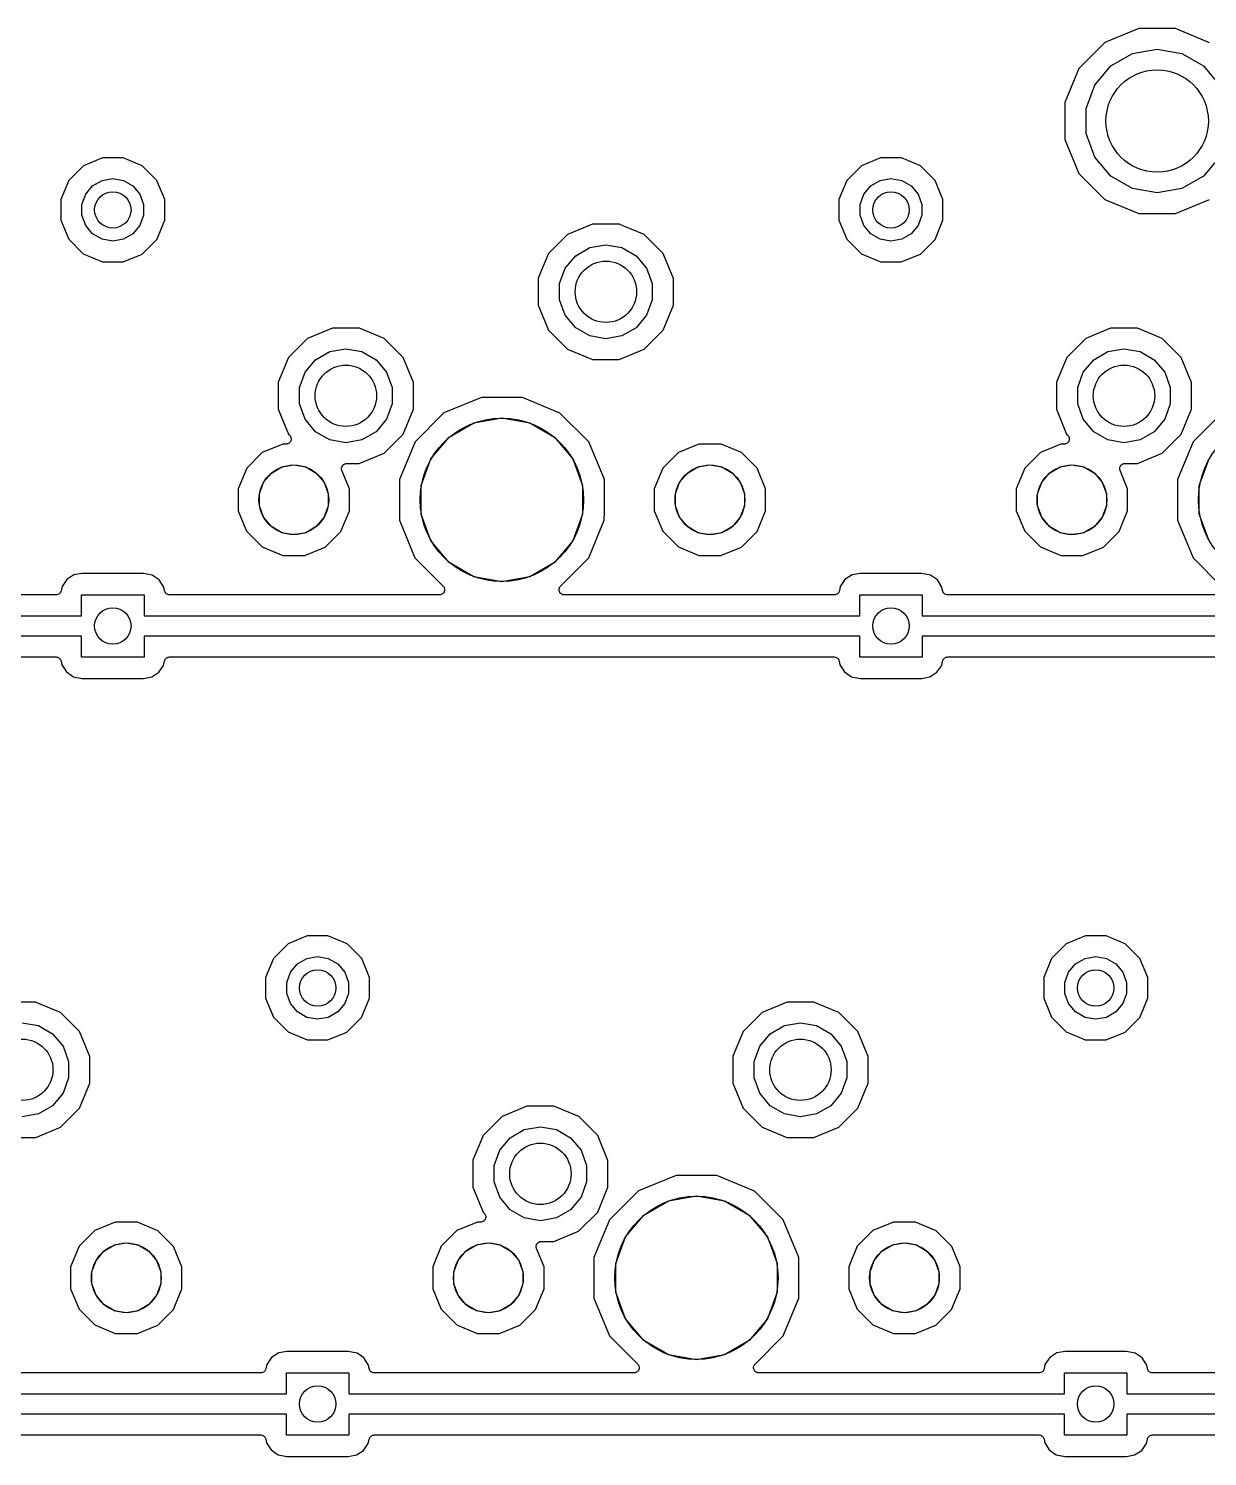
# Model space of a CAD drawing. Extents: x 36 to 201, y -145 to -29.
# Drawn here: x 114.94 to 143.73, y -102.36 to -67.49 of the extents above; entities that cross this region are included whole.
import ezdxf

# ---------------------------------------------------------------- set-up
doc = ezdxf.new("R2010")
doc.units = 0
doc.header["$MEASUREMENT"] = 0
doc.layers.add('BLACK', color=7, linetype='CONTINUOUS')

msp = doc.modelspace()

# ---------------------------------------------------------------- linework, layer by layer
at = {"layer": 'Black'}
for p, q in [((142.053, -67.4916), (141.223, -67.8346)), ((142.951, -67.4924), (142.053, -67.4916)), ((143.781, -67.8369), (142.951, -67.4924)), ((141.223, -67.8346), (140.587, -68.4693)), ((141.899, -68.0993), (142.5, -67.9933)), ((142.5, -67.9933), (143.101, -68.0993)), ((141.371, -68.4043), (141.899, -68.0993)), ((143.101, -68.0993), (143.629, -68.4043)), ((140.587, -68.4693), (140.242, -69.2989)), ((140.979, -68.8717), (141.371, -68.4043)), ((143.629, -68.4043), (144.021, -68.8717)), ((140.77, -69.445), (140.979, -68.8717)), ((140.242, -69.2989), (140.242, -70.1972)), ((140.77, -70.055), (140.77, -69.445)), ((140.979, -70.6283), (140.77, -70.055)), ((140.242, -70.1972), (140.585, -71.0274)), ((116.748, -70.6498), (116.282, -70.8427)), ((117.254, -70.6502), (116.748, -70.6498)), ((117.72, -70.844), (117.254, -70.6502)), ((135.748, -70.6498), (135.282, -70.8427)), ((136.254, -70.6502), (135.748, -70.6498)), ((136.72, -70.844), (136.254, -70.6502)), ((141.371, -71.0957), (140.979, -70.6283)), ((144.021, -70.6283), (143.629, -71.0957)), ((116.282, -70.8427), (115.924, -71.1997)), ((118.077, -71.2015), (117.72, -70.844)), ((135.282, -70.8427), (134.924, -71.1997)), ((137.077, -71.2015), (136.72, -70.844)), ((140.585, -71.0274), (141.219, -71.6631)), ((141.899, -71.4007), (141.371, -71.0957)), ((143.629, -71.0957), (143.101, -71.4007)), ((115.924, -71.1997), (115.73, -71.6663)), ((116.338, -71.5375), (116.508, -71.334)), ((116.508, -71.334), (116.738, -71.2012)), ((116.738, -71.2012), (117, -71.1551)), ((117, -71.1551), (117.262, -71.2012)), ((117.262, -71.2012), (117.492, -71.334)), ((117.492, -71.334), (117.662, -71.5375)), ((118.27, -71.6685), (118.077, -71.2015)), ((134.924, -71.1997), (134.73, -71.6663)), ((135.338, -71.5375), (135.508, -71.334)), ((135.508, -71.334), (135.738, -71.2012)), ((135.738, -71.2012), (136, -71.1551)), ((136, -71.1551), (136.262, -71.2012)), ((136.262, -71.2012), (136.492, -71.334)), ((136.492, -71.334), (136.662, -71.5375)), ((137.27, -71.6685), (137.077, -71.2015)), ((142.5, -71.5067), (141.899, -71.4007)), ((143.101, -71.4007), (142.5, -71.5067)), ((115.73, -71.6663), (115.73, -72.1715)), ((116.247, -71.7872), (116.338, -71.5375)), ((116.247, -72.0528), (116.247, -71.7872)), ((117.662, -71.5375), (117.753, -71.7872)), ((117.753, -71.7872), (117.753, -72.0528)), ((118.27, -72.1737), (118.27, -71.6685)), ((134.73, -71.6663), (134.73, -72.1715)), ((135.247, -71.7872), (135.338, -71.5375)), ((135.247, -72.0528), (135.247, -71.7872)), ((136.662, -71.5375), (136.753, -71.7872)), ((136.753, -71.7872), (136.753, -72.0528)), ((137.27, -72.1737), (137.27, -71.6685)), ((141.219, -71.6631), (142.049, -72.0076)), ((142.947, -72.0084), (143.777, -71.6654)), ((115.73, -72.1715), (115.923, -72.6385)), ((116.338, -72.3025), (116.247, -72.0528)), ((117.753, -72.0528), (117.662, -72.3025)), ((118.076, -72.6403), (118.27, -72.1737)), ((134.73, -72.1715), (134.923, -72.6385)), ((135.338, -72.3025), (135.247, -72.0528)), ((136.753, -72.0528), (136.662, -72.3025)), ((137.076, -72.6403), (137.27, -72.1737)), ((142.049, -72.0076), (142.947, -72.0084)), ((116.508, -72.506), (116.338, -72.3025)), ((116.738, -72.6388), (116.508, -72.506)), ((117.492, -72.506), (117.262, -72.6388)), ((117.662, -72.3025), (117.492, -72.506)), ((128.106, -72.5195), (127.641, -72.9836)), ((128.713, -72.2687), (128.106, -72.5195)), ((129.37, -72.2693), (128.713, -72.2687)), ((129.477, -72.314), (129.37, -72.2693)), ((129.976, -72.5212), (129.477, -72.314)), ((130.44, -72.986), (129.976, -72.5212)), ((135.508, -72.506), (135.338, -72.3025)), ((135.738, -72.6388), (135.508, -72.506)), ((136.492, -72.506), (136.262, -72.6388)), ((136.662, -72.3025), (136.492, -72.506)), ((115.923, -72.6385), (116.28, -72.996)), ((117, -72.6849), (116.738, -72.6388)), ((117.262, -72.6388), (117, -72.6849)), ((117.718, -72.9973), (118.076, -72.6403)), ((128.302, -73.0411), (128.648, -72.8418)), ((128.648, -72.8418), (129.04, -72.7726)), ((129.04, -72.7726), (129.432, -72.8418)), ((129.432, -72.8418), (129.778, -73.0411)), ((134.923, -72.6385), (135.28, -72.996)), ((136, -72.6849), (135.738, -72.6388)), ((136.262, -72.6388), (136, -72.6849)), ((136.718, -72.9973), (137.076, -72.6403)), ((116.28, -72.996), (116.746, -73.1898)), ((116.746, -73.1898), (117.252, -73.1902)), ((117.252, -73.1902), (117.718, -72.9973)), ((127.641, -72.9836), (127.389, -73.5902)), ((128.046, -73.3463), (128.302, -73.0411)), ((129.778, -73.0411), (130.034, -73.3463)), ((130.691, -73.593), (130.44, -72.986)), ((135.28, -72.996), (135.746, -73.1898)), ((135.746, -73.1898), (136.252, -73.1902)), ((136.252, -73.1902), (136.718, -72.9973)), ((127.91, -73.7208), (128.046, -73.3463)), ((130.034, -73.3463), (130.17, -73.7208)), ((127.389, -73.5902), (127.389, -74.247)), ((127.91, -74.1192), (127.91, -73.7208)), ((130.17, -73.7208), (130.17, -74.1192)), ((130.691, -74.2498), (130.691, -73.593)), ((127.389, -74.247), (127.64, -74.854)), ((128.046, -74.4937), (127.91, -74.1192)), ((130.17, -74.1192), (130.034, -74.4937)), ((130.439, -74.8564), (130.691, -74.2498)), ((128.302, -74.7989), (128.046, -74.4937)), ((130.034, -74.4937), (129.778, -74.7989)), ((122.363, -74.8087), (121.756, -75.0595)), ((123.02, -74.8093), (122.363, -74.8087)), ((123.626, -75.0612), (123.02, -74.8093)), ((127.64, -74.854), (128.104, -75.3188)), ((128.648, -74.9982), (128.302, -74.7989)), ((129.778, -74.7989), (129.432, -74.9982)), ((129.974, -75.3205), (130.439, -74.8564)), ((141.363, -74.8087), (140.756, -75.0595)), ((142.02, -74.8093), (141.363, -74.8087)), ((142.626, -75.0612), (142.02, -74.8093)), ((121.756, -75.0595), (121.291, -75.5236)), ((122.298, -75.3818), (122.69, -75.3126)), ((122.69, -75.3126), (123.082, -75.3818)), ((124.09, -75.526), (123.626, -75.0612)), ((128.104, -75.3188), (128.71, -75.5707)), ((129.04, -75.0674), (128.648, -74.9982)), ((129.432, -74.9982), (129.04, -75.0674)), ((140.756, -75.0595), (140.291, -75.5236)), ((141.298, -75.3818), (141.69, -75.3126)), ((141.69, -75.3126), (142.082, -75.3818)), ((143.09, -75.526), (142.626, -75.0612)), ((121.291, -75.5236), (121.039, -76.1302)), ((121.696, -75.8863), (121.952, -75.5811)), ((121.952, -75.5811), (122.298, -75.3818)), ((123.082, -75.3818), (123.428, -75.5811)), ((123.428, -75.5811), (123.684, -75.8863)), ((124.341, -76.133), (124.09, -75.526)), ((128.71, -75.5707), (129.367, -75.5713)), ((129.367, -75.5713), (129.974, -75.3205)), ((140.291, -75.5236), (140.039, -76.1302)), ((140.696, -75.8863), (140.952, -75.5811)), ((140.952, -75.5811), (141.298, -75.3818)), ((142.082, -75.3818), (142.428, -75.5811)), ((142.428, -75.5811), (142.684, -75.8863)), ((143.341, -76.133), (143.09, -75.526)), ((121.56, -76.2608), (121.696, -75.8863)), ((123.684, -75.8863), (123.82, -76.2608)), ((140.56, -76.2608), (140.696, -75.8863)), ((142.684, -75.8863), (142.82, -76.2608)), ((121.039, -76.1302), (121.039, -76.787)), ((121.56, -76.6592), (121.56, -76.2608)), ((123.82, -76.2608), (123.82, -76.6592)), ((124.341, -76.7898), (124.341, -76.133)), ((140.039, -76.1302), (140.039, -76.787)), ((140.56, -76.6592), (140.56, -76.2608)), ((142.82, -76.2608), (142.82, -76.6592)), ((143.341, -76.7898), (143.341, -76.133)), ((121.696, -77.0337), (121.56, -76.6592)), ((123.82, -76.6592), (123.684, -77.0337)), ((126.005, -76.4977), (125.085, -76.8778)), ((127, -76.4985), (126.005, -76.4977)), ((127.919, -76.8802), (127, -76.4985)), ((140.696, -77.0337), (140.56, -76.6592)), ((142.82, -76.6592), (142.684, -77.0337)), ((121.039, -76.787), (121.29, -77.394)), ((121.952, -77.3389), (121.696, -77.0337)), ((123.684, -77.0337), (123.428, -77.3389)), ((124.089, -77.3964), (124.341, -76.7898)), ((125.085, -76.8778), (124.38, -77.5809)), ((125.815, -77.1192), (126.5, -76.9985)), ((126.5, -76.9985), (127.185, -77.1192)), ((128.622, -77.5846), (127.919, -76.8802)), ((140.039, -76.787), (140.29, -77.394)), ((140.952, -77.3389), (140.696, -77.0337)), ((142.684, -77.0337), (142.428, -77.3389)), ((143.089, -77.3964), (143.341, -76.7898)), ((144.085, -76.8778), (143.38, -77.5809)), ((121.29, -77.394), (121.32, -77.4242)), ((122.298, -77.5382), (121.952, -77.3389)), ((123.428, -77.3389), (123.082, -77.5382)), ((123.624, -77.8605), (124.089, -77.3964)), ((125.213, -77.4667), (125.815, -77.1192)), ((127.185, -77.1192), (127.787, -77.4667)), ((140.29, -77.394), (140.32, -77.4242)), ((141.298, -77.5382), (140.952, -77.3389)), ((142.428, -77.3389), (142.082, -77.5382)), ((142.624, -77.8605), (143.089, -77.3964)), ((121.151, -77.6409), (120.651, -77.8473)), ((121.23, -77.6409), (121.151, -77.6409)), ((121.246, -77.6381), (121.23, -77.6409)), ((121.263, -77.6366), (121.246, -77.6381)), ((121.268, -77.6343), (121.263, -77.6366)), ((121.273, -77.6333), (121.268, -77.6343)), ((121.288, -77.625), (121.273, -77.6333)), ((121.303, -77.618), (121.288, -77.625)), ((121.307, -77.6141), (121.303, -77.618)), ((121.311, -77.6113), (121.307, -77.6141)), ((121.322, -77.5986), (121.311, -77.6113)), ((121.32, -77.4242), (121.329, -77.4378)), ((121.334, -77.5869), (121.322, -77.5986)), ((121.329, -77.4378), (121.34, -77.4505)), ((121.336, -77.5818), (121.334, -77.5869)), ((121.34, -77.5775), (121.336, -77.5818)), ((121.34, -77.4505), (121.342, -77.4558)), ((121.345, -77.5619), (121.34, -77.5775)), ((121.342, -77.4558), (121.345, -77.4604)), ((121.345, -77.4604), (121.349, -77.4764)), ((121.352, -77.5469), (121.345, -77.5619)), ((121.349, -77.4764), (121.355, -77.492)), ((121.353, -77.5413), (121.352, -77.5469)), ((121.355, -77.5361), (121.353, -77.5413)), ((121.355, -77.492), (121.355, -77.4976)), ((121.355, -77.4976), (121.356, -77.503)), ((121.356, -77.503), (121.355, -77.5195)), ((121.355, -77.5195), (121.355, -77.5361)), ((122.69, -77.6074), (122.298, -77.5382)), ((123.082, -77.5382), (122.69, -77.6074)), ((124.38, -77.5809), (123.999, -78.5002)), ((124.767, -77.9992), (125.213, -77.4667)), ((127.787, -77.4667), (128.233, -77.9992)), ((129.002, -78.5045), (128.622, -77.5846)), ((131.311, -77.6409), (130.811, -77.8473)), ((131.851, -77.6413), (131.311, -77.6409)), ((132.351, -77.8487), (131.851, -77.6413)), ((140.151, -77.6409), (139.651, -77.8473)), ((140.23, -77.6409), (140.151, -77.6409)), ((140.246, -77.6381), (140.23, -77.6409)), ((140.263, -77.6366), (140.246, -77.6381)), ((140.268, -77.6343), (140.263, -77.6366)), ((140.273, -77.6333), (140.268, -77.6343)), ((140.288, -77.625), (140.273, -77.6333)), ((140.303, -77.618), (140.288, -77.625)), ((140.307, -77.6141), (140.303, -77.618)), ((140.311, -77.6113), (140.307, -77.6141)), ((140.322, -77.5986), (140.311, -77.6113)), ((140.32, -77.4242), (140.329, -77.4378)), ((140.334, -77.5869), (140.322, -77.5986)), ((140.329, -77.4378), (140.34, -77.4505)), ((140.336, -77.5818), (140.334, -77.5869)), ((140.34, -77.5775), (140.336, -77.5818)), ((140.34, -77.4505), (140.342, -77.4558)), ((140.345, -77.5619), (140.34, -77.5775)), ((140.342, -77.4558), (140.345, -77.4604)), ((140.345, -77.4604), (140.349, -77.4764)), ((140.352, -77.5469), (140.345, -77.5619)), ((140.349, -77.4764), (140.355, -77.492)), ((140.353, -77.5413), (140.352, -77.5469)), ((140.355, -77.5361), (140.353, -77.5413)), ((140.355, -77.492), (140.355, -77.4976)), ((140.355, -77.4976), (140.356, -77.503)), ((140.356, -77.503), (140.355, -77.5195)), ((140.355, -77.5195), (140.355, -77.5361)), ((141.69, -77.6074), (141.298, -77.5382)), ((142.082, -77.5382), (141.69, -77.6074)), ((143.38, -77.5809), (142.999, -78.5002)), ((120.651, -77.8473), (120.269, -78.2292)), ((123.017, -78.1113), (123.624, -77.8605)), ((124.529, -78.6524), (124.767, -77.9992)), ((128.233, -77.9992), (128.471, -78.6524)), ((130.811, -77.8473), (130.429, -78.2292)), ((132.733, -78.2313), (132.351, -77.8487)), ((139.651, -77.8473), (139.269, -78.2292)), ((142.017, -78.1113), (142.624, -77.8605)), ((143.529, -78.6524), (143.767, -77.9992)), ((120.269, -78.2292), (120.061, -78.7285)), ((120.68, -78.5729), (120.871, -78.3457)), ((120.871, -78.3457), (121.128, -78.1974)), ((121.128, -78.1974), (121.42, -78.1458)), ((121.42, -78.1458), (121.712, -78.1974)), ((121.712, -78.1974), (121.969, -78.3457)), ((121.969, -78.3457), (122.16, -78.5729)), ((122.586, -78.2434), (122.588, -78.2297)), ((122.588, -78.2516), (122.586, -78.2434)), ((122.588, -78.2159), (122.591, -78.208)), ((122.588, -78.2297), (122.588, -78.2159)), ((122.588, -78.26), (122.588, -78.2516)), ((122.593, -78.273), (122.588, -78.26)), ((122.591, -78.208), (122.592, -78.1997)), ((122.592, -78.1997), (122.598, -78.1874)), ((122.596, -78.2865), (122.593, -78.273)), ((122.779, -78.7309), (122.596, -78.2865)), ((122.598, -78.1874), (122.603, -78.1744)), ((122.603, -78.1744), (122.608, -78.168)), ((122.608, -78.168), (122.612, -78.1606)), ((122.612, -78.1606), (122.622, -78.1513)), ((122.622, -78.1513), (122.631, -78.1407)), ((122.631, -78.1407), (122.639, -78.1365)), ((122.639, -78.1365), (122.645, -78.1308)), ((122.645, -78.1308), (122.658, -78.1256)), ((122.658, -78.1256), (122.67, -78.1186)), ((122.67, -78.1186), (122.678, -78.1172)), ((122.678, -78.1172), (122.686, -78.114)), ((122.686, -78.114), (122.699, -78.1134)), ((122.699, -78.1134), (122.713, -78.111)), ((122.713, -78.111), (123.017, -78.1113)), ((130.429, -78.2292), (130.221, -78.7285)), ((130.84, -78.5729), (131.031, -78.3457)), ((131.031, -78.3457), (131.288, -78.1974)), ((131.288, -78.1974), (131.58, -78.1458)), ((131.58, -78.1458), (131.872, -78.1974)), ((131.872, -78.1974), (132.129, -78.3457)), ((132.129, -78.3457), (132.32, -78.5729)), ((132.939, -78.7309), (132.733, -78.2313)), ((139.269, -78.2292), (139.061, -78.7285)), ((139.68, -78.5729), (139.871, -78.3457)), ((139.871, -78.3457), (140.128, -78.1974)), ((140.128, -78.1974), (140.42, -78.1458)), ((140.42, -78.1458), (140.712, -78.1974)), ((140.712, -78.1974), (140.969, -78.3457)), ((140.969, -78.3457), (141.16, -78.5729)), ((141.586, -78.2434), (141.588, -78.2297)), ((141.588, -78.2516), (141.586, -78.2434)), ((141.588, -78.2159), (141.591, -78.208)), ((141.588, -78.2297), (141.588, -78.2159)), ((141.588, -78.26), (141.588, -78.2516)), ((141.593, -78.273), (141.588, -78.26)), ((141.591, -78.208), (141.592, -78.1997)), ((141.592, -78.1997), (141.598, -78.1874)), ((141.596, -78.2865), (141.593, -78.273)), ((141.779, -78.7309), (141.596, -78.2865)), ((141.598, -78.1874), (141.603, -78.1744)), ((141.603, -78.1744), (141.608, -78.168)), ((141.608, -78.168), (141.612, -78.1606)), ((141.612, -78.1606), (141.622, -78.1513)), ((141.622, -78.1513), (141.631, -78.1407)), ((141.631, -78.1407), (141.639, -78.1365)), ((141.639, -78.1365), (141.645, -78.1308)), ((141.645, -78.1308), (141.658, -78.1256)), ((141.658, -78.1256), (141.67, -78.1186)), ((141.67, -78.1186), (141.678, -78.1172)), ((141.678, -78.1172), (141.686, -78.114)), ((141.686, -78.114), (141.699, -78.1134)), ((141.699, -78.1134), (141.713, -78.111)), ((141.713, -78.111), (142.017, -78.1113)), ((120.061, -78.7285), (120.061, -79.2691)), ((120.579, -78.8517), (120.68, -78.5729)), ((122.16, -78.5729), (122.261, -78.8517)), ((122.779, -79.2715), (122.779, -78.7309)), ((123.999, -78.5002), (123.998, -79.4955)), ((124.529, -79.3476), (124.529, -78.6524)), ((128.471, -78.6524), (128.471, -79.3476)), ((129.002, -79.2942), (129.002, -78.5045)), ((130.221, -78.7285), (130.221, -79.2691)), ((130.739, -78.8517), (130.84, -78.5729)), ((132.32, -78.5729), (132.421, -78.8517)), ((132.939, -79.2715), (132.939, -78.7309)), ((139.061, -78.7285), (139.061, -79.2691)), ((139.579, -78.8517), (139.68, -78.5729)), ((141.16, -78.5729), (141.261, -78.8517)), ((141.779, -79.2715), (141.779, -78.7309)), ((142.999, -78.5002), (142.998, -79.4955)), ((143.529, -79.3476), (143.529, -78.6524)), ((120.579, -79.1483), (120.579, -78.8517)), ((120.68, -79.4271), (120.579, -79.1483)), ((122.261, -79.1483), (122.16, -79.4271)), ((122.261, -78.8517), (122.261, -79.1483)), ((130.739, -79.1483), (130.739, -78.8517)), ((130.84, -79.4271), (130.739, -79.1483)), ((132.421, -79.1483), (132.32, -79.4271)), ((132.421, -78.8517), (132.421, -79.1483)), ((139.579, -79.1483), (139.579, -78.8517)), ((139.68, -79.4271), (139.579, -79.1483)), ((141.261, -79.1483), (141.16, -79.4271)), ((141.261, -78.8517), (141.261, -79.1483)), ((120.061, -79.2691), (120.267, -79.7687)), ((120.871, -79.6543), (120.68, -79.4271)), ((122.16, -79.4271), (121.969, -79.6543)), ((122.571, -79.7708), (122.779, -79.2715)), ((123.998, -79.4955), (124.378, -80.4154)), ((124.767, -80.0008), (124.529, -79.3476)), ((128.471, -79.3476), (128.233, -80.0008)), ((128.62, -80.4191), (129.001, -79.4998)), ((129.001, -79.4998), (129.002, -79.2942)), ((129.002, -79.2942), (129.002, -79.2942)), ((130.221, -79.2691), (130.427, -79.7687)), ((131.031, -79.6543), (130.84, -79.4271)), ((132.32, -79.4271), (132.129, -79.6543)), ((132.731, -79.7708), (132.939, -79.2715)), ((139.061, -79.2691), (139.267, -79.7687)), ((139.871, -79.6543), (139.68, -79.4271)), ((141.16, -79.4271), (140.969, -79.6543)), ((141.571, -79.7708), (141.779, -79.2715)), ((142.998, -79.4955), (143.378, -80.4154)), ((143.767, -80.0008), (143.529, -79.3476)), ((120.267, -79.7687), (120.649, -80.1513)), ((121.128, -79.8026), (120.871, -79.6543)), ((121.42, -79.8541), (121.128, -79.8026)), ((121.712, -79.8026), (121.42, -79.8541)), ((121.969, -79.6543), (121.712, -79.8026)), ((122.189, -80.1527), (122.571, -79.7708)), ((130.427, -79.7687), (130.809, -80.1513)), ((131.288, -79.8026), (131.031, -79.6543)), ((131.58, -79.8541), (131.288, -79.8026)), ((131.872, -79.8026), (131.58, -79.8541)), ((132.129, -79.6543), (131.872, -79.8026)), ((132.349, -80.1527), (132.731, -79.7708)), ((139.267, -79.7687), (139.649, -80.1513)), ((140.128, -79.8026), (139.871, -79.6543)), ((140.42, -79.8541), (140.128, -79.8026)), ((140.712, -79.8026), (140.42, -79.8541)), ((140.969, -79.6543), (140.712, -79.8026)), ((141.189, -80.1527), (141.571, -79.7708)), ((120.649, -80.1513), (121.149, -80.3587)), ((121.689, -80.3591), (122.189, -80.1527)), ((125.213, -80.5332), (124.767, -80.0008)), ((128.233, -80.0008), (127.787, -80.5332)), ((130.809, -80.1513), (131.309, -80.3587)), ((131.849, -80.3591), (132.349, -80.1527)), ((139.649, -80.1513), (140.149, -80.3587)), ((140.689, -80.3591), (141.189, -80.1527)), ((121.149, -80.3587), (121.689, -80.3591)), ((124.378, -80.4154), (125.066, -81.1053)), ((125.815, -80.8808), (125.213, -80.5332)), ((127.787, -80.5332), (127.185, -80.8808)), ((127.933, -81.1051), (128.62, -80.4191)), ((131.309, -80.3587), (131.849, -80.3591)), ((140.149, -80.3587), (140.689, -80.3591)), ((143.378, -80.4154), (144.066, -81.1053)), ((116.051, -80.8351), (115.877, -80.9468)), ((116.25, -80.7976), (116.051, -80.8351)), ((117.749, -80.7976), (116.25, -80.7976)), ((117.963, -80.8409), (117.749, -80.7976)), ((118.133, -80.9569), (117.963, -80.8409)), ((126.5, -81.0015), (125.815, -80.8808)), ((127.185, -80.8808), (126.5, -81.0015)), ((135.051, -80.8351), (134.877, -80.9468)), ((135.25, -80.7976), (135.051, -80.8351)), ((136.749, -80.7976), (135.25, -80.7976)), ((136.963, -80.8409), (136.749, -80.7976)), ((137.133, -80.9569), (136.963, -80.8409)), ((115.732, -81.2393), (115.725, -81.2585)), ((115.74, -81.2202), (115.732, -81.2393)), ((115.761, -81.1165), (115.74, -81.2202)), ((115.877, -80.9468), (115.761, -81.1165)), ((118.245, -81.1305), (118.133, -80.9569)), ((118.261, -81.2185), (118.245, -81.1305)), ((118.269, -81.2385), (118.261, -81.2185)), ((118.276, -81.2585), (118.269, -81.2385)), ((125.066, -81.1053), (125.076, -81.1188)), ((125.076, -81.1188), (125.087, -81.1315)), ((125.087, -81.1315), (125.089, -81.1368)), ((125.092, -81.243), (125.087, -81.2585)), ((125.089, -81.1368), (125.092, -81.1414)), ((125.092, -81.1414), (125.096, -81.1574)), ((125.099, -81.228), (125.092, -81.243)), ((125.096, -81.1574), (125.102, -81.1729)), ((125.1, -81.2224), (125.099, -81.228)), ((125.102, -81.2171), (125.1, -81.2224)), ((125.102, -81.1729), (125.102, -81.1786)), ((125.102, -81.1786), (125.103, -81.184)), ((125.103, -81.184), (125.102, -81.2005)), ((125.102, -81.2005), (125.102, -81.2171)), ((127.896, -81.1838), (127.897, -81.1785)), ((127.897, -81.2004), (127.896, -81.1838)), ((127.897, -81.1729), (127.903, -81.1573)), ((127.897, -81.1785), (127.897, -81.1729)), ((127.897, -81.2171), (127.897, -81.2004)), ((127.899, -81.2223), (127.897, -81.2171)), ((127.9, -81.2278), (127.899, -81.2223)), ((127.907, -81.2429), (127.9, -81.2278)), ((127.903, -81.1573), (127.907, -81.1412)), ((127.907, -81.1412), (127.91, -81.1367)), ((127.912, -81.2585), (127.907, -81.2429)), ((127.91, -81.1367), (127.912, -81.1315)), ((127.912, -81.1315), (127.923, -81.1187)), ((127.923, -81.1187), (127.933, -81.1051)), ((134.732, -81.2393), (134.725, -81.2585)), ((134.74, -81.2202), (134.732, -81.2393)), ((134.761, -81.1165), (134.74, -81.2202)), ((134.877, -80.9468), (134.761, -81.1165)), ((137.245, -81.1305), (137.133, -80.9569)), ((137.261, -81.2185), (137.245, -81.1305)), ((137.269, -81.2385), (137.261, -81.2185)), ((137.276, -81.2585), (137.269, -81.2385)), ((115.615, -81.322), (109.022, -81.322)), ((115.636, -81.3184), (115.615, -81.322)), ((115.656, -81.3154), (115.636, -81.3184)), ((115.657, -81.3146), (115.656, -81.3154)), ((115.659, -81.3143), (115.657, -81.3146)), ((115.677, -81.3041), (115.659, -81.3143)), ((115.695, -81.2943), (115.677, -81.3041)), ((115.696, -81.2931), (115.695, -81.2943)), ((115.697, -81.2923), (115.696, -81.2931)), ((115.71, -81.2766), (115.697, -81.2923)), ((115.724, -81.2613), (115.71, -81.2766)), ((115.725, -81.2585), (115.724, -81.2597)), ((115.724, -81.2597), (115.724, -81.2613)), ((116.238, -81.83), (116.238, -81.318)), ((116.238, -81.318), (117.762, -81.318)), ((117.762, -81.318), (117.762, -81.83)), ((118.277, -81.2591), (118.276, -81.2585)), ((118.277, -81.2598), (118.277, -81.2591)), ((118.291, -81.276), (118.277, -81.2598)), ((118.305, -81.2923), (118.291, -81.276)), ((118.305, -81.2927), (118.305, -81.2923)), ((118.306, -81.2932), (118.305, -81.2927)), ((118.324, -81.3037), (118.306, -81.2932)), ((118.343, -81.3143), (118.324, -81.3037)), ((118.344, -81.3145), (118.343, -81.3143)), ((118.344, -81.3148), (118.344, -81.3145)), ((118.365, -81.3183), (118.344, -81.3148)), ((118.386, -81.322), (118.365, -81.3183)), ((124.977, -81.322), (118.386, -81.322)), ((124.993, -81.3191), (124.977, -81.322)), ((125.009, -81.3177), (124.993, -81.3191)), ((125.014, -81.3153), (125.009, -81.3177)), ((125.02, -81.3143), (125.014, -81.3153)), ((125.034, -81.3061), (125.02, -81.3143)), ((125.049, -81.2991), (125.034, -81.3061)), ((125.053, -81.2951), (125.049, -81.2991)), ((125.058, -81.2923), (125.053, -81.2951)), ((125.069, -81.2796), (125.058, -81.2923)), ((125.081, -81.2679), (125.069, -81.2796)), ((125.083, -81.2628), (125.081, -81.2679)), ((125.087, -81.2585), (125.083, -81.2628)), ((127.916, -81.2627), (127.912, -81.2585)), ((127.918, -81.2678), (127.916, -81.2627)), ((127.93, -81.2795), (127.918, -81.2678)), ((127.941, -81.2923), (127.93, -81.2795)), ((127.945, -81.2951), (127.941, -81.2923)), ((127.949, -81.299), (127.945, -81.2951)), ((127.964, -81.306), (127.949, -81.299)), ((127.979, -81.3143), (127.964, -81.306)), ((127.984, -81.3153), (127.979, -81.3143)), ((127.989, -81.3176), (127.984, -81.3153)), ((128.006, -81.3191), (127.989, -81.3176)), ((128.022, -81.322), (128.006, -81.3191)), ((134.615, -81.322), (128.022, -81.322)), ((134.636, -81.3184), (134.615, -81.322)), ((134.656, -81.3154), (134.636, -81.3184)), ((134.657, -81.3146), (134.656, -81.3154)), ((134.659, -81.3143), (134.657, -81.3146)), ((134.677, -81.3041), (134.659, -81.3143)), ((134.695, -81.2943), (134.677, -81.3041)), ((134.696, -81.2931), (134.695, -81.2943)), ((134.697, -81.2923), (134.696, -81.2931)), ((134.71, -81.2766), (134.697, -81.2923)), ((134.724, -81.2613), (134.71, -81.2766)), ((134.725, -81.2585), (134.724, -81.2597)), ((134.724, -81.2597), (134.724, -81.2613)), ((135.238, -81.83), (135.238, -81.318)), ((135.238, -81.318), (136.762, -81.318)), ((136.762, -81.318), (136.762, -81.83)), ((137.277, -81.2591), (137.276, -81.2585)), ((137.277, -81.2598), (137.277, -81.2591)), ((137.291, -81.276), (137.277, -81.2598)), ((137.305, -81.2923), (137.291, -81.276)), ((137.305, -81.2927), (137.305, -81.2923)), ((137.306, -81.2932), (137.305, -81.2927)), ((137.324, -81.3037), (137.306, -81.2932)), ((137.343, -81.3143), (137.324, -81.3037)), ((137.344, -81.3145), (137.343, -81.3143)), ((137.344, -81.3148), (137.344, -81.3145)), ((137.365, -81.3183), (137.344, -81.3148)), ((137.386, -81.322), (137.365, -81.3183)), ((143.977, -81.322), (137.386, -81.322)), ((98.762, -81.83), (116.238, -81.83)), ((117.762, -81.83), (135.238, -81.83)), ((136.762, -81.83), (154.238, -81.83)), ((116.238, -82.33), (98.762, -82.33)), ((116.238, -82.842), (116.238, -82.33)), ((135.238, -82.33), (117.762, -82.33)), ((117.762, -82.33), (117.762, -82.842)), ((135.238, -82.842), (135.238, -82.33)), ((154.238, -82.33), (136.762, -82.33)), ((136.762, -82.33), (136.762, -82.842)), ((99.3845, -82.838), (115.614, -82.838)), ((115.614, -82.838), (115.635, -82.8417)), ((115.635, -82.8417), (115.656, -82.8452)), ((115.656, -82.8452), (115.656, -82.8455)), ((115.656, -82.8455), (115.657, -82.8457)), ((115.657, -82.8457), (115.676, -82.8563)), ((115.676, -82.8563), (115.694, -82.8668)), ((115.694, -82.8668), (115.695, -82.8673)), ((115.695, -82.8673), (115.695, -82.8677)), ((115.695, -82.8677), (115.709, -82.8841)), ((115.709, -82.8841), (115.723, -82.9002)), ((115.723, -82.9002), (115.723, -82.9009)), ((115.723, -82.9009), (115.724, -82.9015)), ((115.724, -82.9015), (115.731, -82.9215)), ((115.731, -82.9215), (115.739, -82.9415)), ((115.739, -82.9415), (115.755, -83.0295)), ((117.762, -82.842), (116.238, -82.842)), ((118.239, -83.0435), (118.26, -82.9398)), ((118.26, -82.9398), (118.268, -82.9207)), ((118.268, -82.9207), (118.275, -82.9015)), ((118.275, -82.9015), (118.276, -82.9003)), ((118.276, -82.8987), (118.29, -82.8834)), ((118.276, -82.9003), (118.276, -82.8987)), ((118.29, -82.8834), (118.303, -82.8677)), ((118.303, -82.8677), (118.304, -82.8669)), ((118.304, -82.8669), (118.305, -82.8657)), ((118.305, -82.8657), (118.323, -82.8559)), ((118.323, -82.8559), (118.341, -82.8457)), ((118.341, -82.8457), (118.343, -82.8454)), ((118.343, -82.8454), (118.344, -82.8446)), ((118.344, -82.8446), (118.364, -82.8416)), ((118.364, -82.8416), (118.385, -82.838)), ((118.385, -82.838), (134.614, -82.838)), ((134.614, -82.838), (134.635, -82.8417)), ((134.635, -82.8417), (134.656, -82.8452)), ((134.656, -82.8452), (134.656, -82.8455)), ((134.656, -82.8455), (134.657, -82.8457)), ((134.657, -82.8457), (134.676, -82.8563)), ((134.676, -82.8563), (134.694, -82.8668)), ((134.694, -82.8668), (134.695, -82.8673)), ((134.695, -82.8673), (134.695, -82.8677)), ((134.695, -82.8677), (134.709, -82.8841)), ((134.709, -82.8841), (134.723, -82.9002)), ((134.723, -82.9002), (134.723, -82.9009)), ((134.723, -82.9009), (134.724, -82.9015)), ((134.724, -82.9015), (134.731, -82.9215)), ((134.731, -82.9215), (134.739, -82.9415)), ((134.739, -82.9415), (134.755, -83.0295)), ((136.762, -82.842), (135.238, -82.842)), ((137.239, -83.0435), (137.26, -82.9398)), ((137.26, -82.9398), (137.268, -82.9207)), ((137.268, -82.9207), (137.275, -82.9015)), ((137.275, -82.9015), (137.276, -82.9003)), ((137.276, -82.8987), (137.29, -82.8834)), ((137.276, -82.9003), (137.276, -82.8987)), ((137.29, -82.8834), (137.303, -82.8677)), ((137.303, -82.8677), (137.304, -82.8669)), ((137.304, -82.8669), (137.305, -82.8657)), ((137.305, -82.8657), (137.323, -82.8559)), ((137.323, -82.8559), (137.341, -82.8457)), ((137.341, -82.8457), (137.343, -82.8454)), ((137.343, -82.8454), (137.344, -82.8446)), ((137.344, -82.8446), (137.364, -82.8416)), ((137.364, -82.8416), (137.385, -82.838)), ((137.385, -82.838), (153.614, -82.838)), ((115.755, -83.0295), (115.867, -83.2031)), ((115.867, -83.2031), (116.037, -83.3191)), ((116.037, -83.3191), (116.251, -83.3624)), ((117.75, -83.3624), (117.949, -83.3249)), ((117.949, -83.3249), (118.123, -83.2132)), ((118.123, -83.2132), (118.239, -83.0435)), ((134.755, -83.0295), (134.867, -83.2031)), ((134.867, -83.2031), (135.037, -83.3191)), ((135.037, -83.3191), (135.251, -83.3624)), ((136.75, -83.3624), (136.949, -83.3249)), ((136.949, -83.3249), (137.123, -83.2132)), ((137.123, -83.2132), (137.239, -83.0435)), ((116.251, -83.3624), (117.75, -83.3624)), ((135.251, -83.3624), (136.75, -83.3624)), ((121.282, -89.8427), (120.924, -90.1997)), ((121.748, -89.6498), (121.282, -89.8427)), ((122.254, -89.6502), (121.748, -89.6498)), ((122.72, -89.844), (122.254, -89.6502)), ((123.077, -90.2015), (122.72, -89.844)), ((140.282, -89.8427), (139.924, -90.1997)), ((140.748, -89.6498), (140.282, -89.8427)), ((141.254, -89.6502), (140.748, -89.6498)), ((141.72, -89.844), (141.254, -89.6502)), ((142.077, -90.2015), (141.72, -89.844)), ((120.924, -90.1997), (120.73, -90.6663)), ((121.508, -90.334), (121.738, -90.2012)), ((121.738, -90.2012), (122, -90.1551)), ((122, -90.1551), (122.262, -90.2012)), ((122.262, -90.2012), (122.492, -90.334)), ((123.27, -90.6685), (123.077, -90.2015)), ((139.924, -90.1997), (139.73, -90.6663)), ((140.508, -90.334), (140.738, -90.2012)), ((140.738, -90.2012), (141, -90.1551)), ((141, -90.1551), (141.262, -90.2012)), ((141.262, -90.2012), (141.492, -90.334)), ((142.27, -90.6685), (142.077, -90.2015)), ((121.247, -90.7872), (121.338, -90.5375)), ((121.338, -90.5375), (121.508, -90.334)), ((122.492, -90.334), (122.662, -90.5375)), ((122.662, -90.5375), (122.753, -90.7872)), ((140.247, -90.7872), (140.338, -90.5375)), ((140.338, -90.5375), (140.508, -90.334)), ((141.492, -90.334), (141.662, -90.5375)), ((141.662, -90.5375), (141.753, -90.7872)), ((120.73, -90.6663), (120.73, -91.1715)), ((121.247, -91.0528), (121.247, -90.7872)), ((122.753, -90.7872), (122.753, -91.0528)), ((123.27, -91.1737), (123.27, -90.6685)), ((139.73, -90.6663), (139.73, -91.1715)), ((140.247, -91.0528), (140.247, -90.7872)), ((141.753, -90.7872), (141.753, -91.0528)), ((142.27, -91.1737), (142.27, -90.6685)), ((115.12, -91.2693), (114.463, -91.2687)), ((115.227, -91.314), (115.12, -91.2693)), ((115.726, -91.5212), (115.227, -91.314)), ((120.73, -91.1715), (120.923, -91.6385)), ((121.338, -91.3025), (121.247, -91.0528)), ((121.508, -91.506), (121.338, -91.3025)), ((122.662, -91.3025), (122.492, -91.506)), ((122.753, -91.0528), (122.662, -91.3025)), ((123.076, -91.6403), (123.27, -91.1737)), ((133.463, -91.2687), (132.856, -91.5195)), ((134.12, -91.2693), (133.463, -91.2687)), ((134.227, -91.314), (134.12, -91.2693)), ((134.726, -91.5212), (134.227, -91.314)), ((139.73, -91.1715), (139.923, -91.6385)), ((140.338, -91.3025), (140.247, -91.0528)), ((140.508, -91.506), (140.338, -91.3025)), ((141.662, -91.3025), (141.492, -91.506)), ((141.753, -91.0528), (141.662, -91.3025)), ((142.076, -91.6403), (142.27, -91.1737)), ((116.19, -91.986), (115.726, -91.5212)), ((120.923, -91.6385), (121.28, -91.996)), ((121.738, -91.6388), (121.508, -91.506)), ((122, -91.6849), (121.738, -91.6388)), ((122.262, -91.6388), (122, -91.6849)), ((122.492, -91.506), (122.262, -91.6388)), ((122.718, -91.9973), (123.076, -91.6403)), ((132.856, -91.5195), (132.391, -91.9836)), ((135.19, -91.986), (134.726, -91.5212)), ((139.923, -91.6385), (140.28, -91.996)), ((140.738, -91.6388), (140.508, -91.506)), ((141, -91.6849), (140.738, -91.6388)), ((141.262, -91.6388), (141, -91.6849)), ((141.492, -91.506), (141.262, -91.6388)), ((141.718, -91.9973), (142.076, -91.6403)), ((114.79, -91.7726), (115.182, -91.8418)), ((115.182, -91.8418), (115.528, -92.0411)), ((115.528, -92.0411), (115.784, -92.3463)), ((116.441, -92.593), (116.19, -91.986)), ((121.28, -91.996), (121.746, -92.1898)), ((122.252, -92.1902), (122.718, -91.9973)), ((132.391, -91.9836), (132.139, -92.5902)), ((132.796, -92.3463), (133.052, -92.0411)), ((133.052, -92.0411), (133.398, -91.8418)), ((133.398, -91.8418), (133.79, -91.7726)), ((133.79, -91.7726), (134.182, -91.8418)), ((134.182, -91.8418), (134.528, -92.0411)), ((134.528, -92.0411), (134.784, -92.3463)), ((135.441, -92.593), (135.19, -91.986)), ((140.28, -91.996), (140.746, -92.1898)), ((141.252, -92.1902), (141.718, -91.9973)), ((115.784, -92.3463), (115.92, -92.7208)), ((121.746, -92.1898), (122.252, -92.1902)), ((132.66, -92.7208), (132.796, -92.3463)), ((134.784, -92.3463), (134.92, -92.7208)), ((140.746, -92.1898), (141.252, -92.1902)), ((115.92, -92.7208), (115.92, -93.1192)), ((116.441, -93.2498), (116.441, -92.593)), ((132.139, -92.5902), (132.139, -93.247)), ((132.66, -93.1192), (132.66, -92.7208)), ((134.92, -92.7208), (134.92, -93.1192)), ((135.441, -93.2498), (135.441, -92.593)), ((115.92, -93.1192), (115.784, -93.4937)), ((116.189, -93.8564), (116.441, -93.2498)), ((132.139, -93.247), (132.39, -93.854)), ((132.796, -93.4937), (132.66, -93.1192)), ((134.92, -93.1192), (134.784, -93.4937)), ((135.189, -93.8564), (135.441, -93.2498)), ((115.528, -93.7989), (115.182, -93.9982)), ((115.784, -93.4937), (115.528, -93.7989)), ((133.052, -93.7989), (132.796, -93.4937)), ((133.398, -93.9982), (133.052, -93.7989)), ((134.528, -93.7989), (134.182, -93.9982)), ((134.784, -93.4937), (134.528, -93.7989)), ((115.182, -93.9982), (114.79, -94.0674)), ((115.724, -94.3205), (116.189, -93.8564)), ((126.506, -94.0595), (126.041, -94.5236)), ((127.113, -93.8087), (126.506, -94.0595)), ((127.77, -93.8093), (127.113, -93.8087)), ((128.376, -94.0612), (127.77, -93.8093)), ((128.84, -94.526), (128.376, -94.0612)), ((132.39, -93.854), (132.854, -94.3188)), ((133.79, -94.0674), (133.398, -93.9982)), ((134.182, -93.9982), (133.79, -94.0674)), ((134.724, -94.3205), (135.189, -93.8564)), ((115.117, -94.5713), (115.724, -94.3205)), ((126.702, -94.5811), (127.048, -94.3818)), ((127.048, -94.3818), (127.44, -94.3126)), ((127.44, -94.3126), (127.832, -94.3818)), ((127.832, -94.3818), (128.178, -94.5811)), ((132.854, -94.3188), (133.46, -94.5707)), ((134.117, -94.5713), (134.724, -94.3205)), ((114.46, -94.5707), (115.117, -94.5713)), ((126.041, -94.5236), (125.789, -95.1302)), ((126.446, -94.8863), (126.702, -94.5811)), ((128.178, -94.5811), (128.434, -94.8863)), ((129.091, -95.133), (128.84, -94.526)), ((133.46, -94.5707), (134.117, -94.5713)), ((125.789, -95.1302), (125.789, -95.787)), ((126.31, -95.2608), (126.446, -94.8863)), ((128.434, -94.8863), (128.57, -95.2608)), ((129.091, -95.7898), (129.091, -95.133)), ((126.31, -95.6592), (126.31, -95.2608)), ((128.57, -95.2608), (128.57, -95.6592)), ((130.755, -95.4977), (129.835, -95.8778)), ((131.75, -95.4985), (130.755, -95.4977)), ((132.669, -95.8802), (131.75, -95.4985)), ((125.789, -95.787), (126.04, -96.394)), ((126.446, -96.0337), (126.31, -95.6592)), ((128.57, -95.6592), (128.434, -96.0337)), ((128.839, -96.3964), (129.091, -95.7898)), ((129.835, -95.8778), (129.13, -96.5809)), ((133.372, -96.5846), (132.669, -95.8802)), ((126.702, -96.3389), (126.446, -96.0337)), ((128.434, -96.0337), (128.178, -96.3389)), ((129.963, -96.4667), (130.565, -96.1192)), ((130.565, -96.1192), (131.25, -95.9985)), ((131.25, -95.9985), (131.935, -96.1192)), ((131.935, -96.1192), (132.537, -96.4667)), ((126.04, -96.394), (126.07, -96.4242)), ((126.07, -96.4242), (126.079, -96.4378)), ((126.084, -96.5869), (126.072, -96.5986)), ((126.079, -96.4378), (126.09, -96.4505)), ((126.086, -96.5818), (126.084, -96.5869)), ((126.09, -96.5775), (126.086, -96.5818)), ((126.09, -96.4505), (126.092, -96.4558)), ((126.095, -96.5619), (126.09, -96.5775)), ((126.092, -96.4558), (126.095, -96.4604)), ((126.095, -96.4604), (126.099, -96.4764)), ((126.102, -96.5469), (126.095, -96.5619)), ((126.099, -96.4764), (126.105, -96.492)), ((126.103, -96.5413), (126.102, -96.5469)), ((126.105, -96.5361), (126.103, -96.5413)), ((126.105, -96.492), (126.105, -96.4976)), ((126.105, -96.4976), (126.106, -96.503)), ((126.106, -96.503), (126.105, -96.5195)), ((126.105, -96.5195), (126.105, -96.5361)), ((127.048, -96.5382), (126.702, -96.3389)), ((127.44, -96.6074), (127.048, -96.5382)), ((127.832, -96.5382), (127.44, -96.6074)), ((128.178, -96.3389), (127.832, -96.5382)), ((128.374, -96.8605), (128.839, -96.3964)), ((129.13, -96.5809), (128.749, -97.5002)), ((129.517, -96.9992), (129.963, -96.4667)), ((132.537, -96.4667), (132.983, -96.9992)), ((133.752, -97.5045), (133.372, -96.5846)), ((116.561, -96.8473), (116.179, -97.2292)), ((117.061, -96.6409), (116.561, -96.8473)), ((117.601, -96.6413), (117.061, -96.6409)), ((118.101, -96.8487), (117.601, -96.6413)), ((118.483, -97.2313), (118.101, -96.8487)), ((125.401, -96.8473), (125.019, -97.2292)), ((125.901, -96.6409), (125.401, -96.8473)), ((125.98, -96.6409), (125.901, -96.6409)), ((125.996, -96.6381), (125.98, -96.6409)), ((126.013, -96.6366), (125.996, -96.6381)), ((126.018, -96.6343), (126.013, -96.6366)), ((126.023, -96.6333), (126.018, -96.6343)), ((126.038, -96.625), (126.023, -96.6333)), ((126.053, -96.618), (126.038, -96.625)), ((126.057, -96.6141), (126.053, -96.618)), ((126.061, -96.6113), (126.057, -96.6141)), ((126.072, -96.5986), (126.061, -96.6113)), ((127.767, -97.1113), (128.374, -96.8605)), ((135.561, -96.8473), (135.179, -97.2292)), ((136.061, -96.6409), (135.561, -96.8473)), ((136.601, -96.6413), (136.061, -96.6409)), ((137.101, -96.8487), (136.601, -96.6413)), ((137.483, -97.2313), (137.101, -96.8487)), ((116.179, -97.2292), (115.971, -97.7285)), ((116.781, -97.3457), (117.038, -97.1974)), ((117.038, -97.1974), (117.33, -97.1458)), ((117.33, -97.1458), (117.622, -97.1974)), ((117.622, -97.1974), (117.879, -97.3457)), ((118.689, -97.7309), (118.483, -97.2313)), ((125.019, -97.2292), (124.811, -97.7285)), ((125.621, -97.3457), (125.878, -97.1974)), ((125.878, -97.1974), (126.17, -97.1458)), ((126.17, -97.1458), (126.462, -97.1974)), ((126.462, -97.1974), (126.719, -97.3457)), ((127.336, -97.2434), (127.338, -97.2297)), ((127.338, -97.2516), (127.336, -97.2434)), ((127.338, -97.2159), (127.341, -97.208)), ((127.338, -97.2297), (127.338, -97.2159)), ((127.338, -97.26), (127.338, -97.2516)), ((127.343, -97.273), (127.338, -97.26)), ((127.341, -97.208), (127.342, -97.1997)), ((127.342, -97.1997), (127.348, -97.1874)), ((127.346, -97.2865), (127.343, -97.273)), ((127.529, -97.7309), (127.346, -97.2865)), ((127.348, -97.1874), (127.353, -97.1744)), ((127.353, -97.1744), (127.358, -97.168)), ((127.358, -97.168), (127.362, -97.1606)), ((127.362, -97.1606), (127.372, -97.1513)), ((127.372, -97.1513), (127.381, -97.1407)), ((127.381, -97.1407), (127.389, -97.1365)), ((127.389, -97.1365), (127.395, -97.1308)), ((127.395, -97.1308), (127.408, -97.1256)), ((127.408, -97.1256), (127.42, -97.1186)), ((127.42, -97.1186), (127.428, -97.1172)), ((127.428, -97.1172), (127.436, -97.114)), ((127.436, -97.114), (127.449, -97.1134)), ((127.449, -97.1134), (127.463, -97.111)), ((127.463, -97.111), (127.767, -97.1113)), ((129.279, -97.6524), (129.517, -96.9992)), ((132.983, -96.9992), (133.221, -97.6524)), ((135.179, -97.2292), (134.971, -97.7285)), ((135.781, -97.3457), (136.038, -97.1974)), ((136.038, -97.1974), (136.33, -97.1458)), ((136.33, -97.1458), (136.622, -97.1974)), ((136.622, -97.1974), (136.879, -97.3457)), ((137.689, -97.7309), (137.483, -97.2313)), ((116.489, -97.8517), (116.59, -97.5729)), ((116.59, -97.5729), (116.781, -97.3457)), ((117.879, -97.3457), (118.07, -97.5729)), ((118.07, -97.5729), (118.171, -97.8517)), ((125.329, -97.8517), (125.43, -97.5729)), ((125.43, -97.5729), (125.621, -97.3457)), ((126.719, -97.3457), (126.91, -97.5729)), ((126.91, -97.5729), (127.011, -97.8517)), ((128.749, -97.5002), (128.748, -98.4955)), ((133.752, -98.2942), (133.752, -97.5045)), ((135.489, -97.8517), (135.59, -97.5729)), ((135.59, -97.5729), (135.781, -97.3457)), ((136.879, -97.3457), (137.07, -97.5729)), ((137.07, -97.5729), (137.171, -97.8517)), ((115.971, -97.7285), (115.971, -98.2691)), ((116.489, -98.1483), (116.489, -97.8517)), ((118.171, -97.8517), (118.171, -98.1483)), ((118.689, -98.2715), (118.689, -97.7309)), ((124.811, -97.7285), (124.811, -98.2691)), ((125.329, -98.1483), (125.329, -97.8517)), ((127.011, -97.8517), (127.011, -98.1483)), ((127.529, -98.2715), (127.529, -97.7309)), ((129.279, -98.3476), (129.279, -97.6524)), ((133.221, -97.6524), (133.221, -98.3476)), ((134.971, -97.7285), (134.971, -98.2691)), ((135.489, -98.1483), (135.489, -97.8517)), ((137.171, -97.8517), (137.171, -98.1483)), ((137.689, -98.2715), (137.689, -97.7309)), ((115.971, -98.2691), (116.177, -98.7687)), ((116.59, -98.4271), (116.489, -98.1483)), ((118.171, -98.1483), (118.07, -98.4271)), ((118.481, -98.7708), (118.689, -98.2715)), ((124.811, -98.2691), (125.017, -98.7687)), ((125.43, -98.4271), (125.329, -98.1483)), ((127.011, -98.1483), (126.91, -98.4271)), ((127.321, -98.7708), (127.529, -98.2715)), ((133.751, -98.4998), (133.752, -98.2942)), ((133.752, -98.2942), (133.752, -98.2942)), ((134.971, -98.2691), (135.177, -98.7687)), ((135.59, -98.4271), (135.489, -98.1483)), ((137.171, -98.1483), (137.07, -98.4271)), ((137.481, -98.7708), (137.689, -98.2715)), ((116.781, -98.6543), (116.59, -98.4271)), ((117.038, -98.8026), (116.781, -98.6543)), ((117.879, -98.6543), (117.622, -98.8026)), ((118.07, -98.4271), (117.879, -98.6543)), ((125.621, -98.6543), (125.43, -98.4271)), ((125.878, -98.8026), (125.621, -98.6543)), ((126.719, -98.6543), (126.462, -98.8026)), ((126.91, -98.4271), (126.719, -98.6543)), ((128.748, -98.4955), (129.128, -99.4154)), ((129.517, -99.0008), (129.279, -98.3476)), ((133.221, -98.3476), (132.983, -99.0008)), ((133.37, -99.4191), (133.751, -98.4998)), ((135.781, -98.6543), (135.59, -98.4271)), ((136.038, -98.8026), (135.781, -98.6543)), ((136.879, -98.6543), (136.622, -98.8026)), ((137.07, -98.4271), (136.879, -98.6543)), ((116.177, -98.7687), (116.559, -99.1513)), ((117.33, -98.8541), (117.038, -98.8026)), ((117.622, -98.8026), (117.33, -98.8541)), ((118.099, -99.1527), (118.481, -98.7708)), ((125.017, -98.7687), (125.399, -99.1513)), ((126.17, -98.8541), (125.878, -98.8026)), ((126.462, -98.8026), (126.17, -98.8541)), ((126.939, -99.1527), (127.321, -98.7708)), ((129.963, -99.5332), (129.517, -99.0008)), ((132.983, -99.0008), (132.537, -99.5332)), ((135.177, -98.7687), (135.559, -99.1513)), ((136.33, -98.8541), (136.038, -98.8026)), ((136.622, -98.8026), (136.33, -98.8541)), ((137.099, -99.1527), (137.481, -98.7708)), ((116.559, -99.1513), (117.059, -99.3587)), ((117.059, -99.3587), (117.599, -99.3591)), ((117.599, -99.3591), (118.099, -99.1527)), ((125.399, -99.1513), (125.899, -99.3587)), ((125.899, -99.3587), (126.439, -99.3591)), ((126.439, -99.3591), (126.939, -99.1527)), ((135.559, -99.1513), (136.059, -99.3587)), ((136.059, -99.3587), (136.599, -99.3591)), ((136.599, -99.3591), (137.099, -99.1527)), ((129.128, -99.4154), (129.816, -100.105)), ((130.565, -99.8808), (129.963, -99.5332)), ((132.537, -99.5332), (131.935, -99.8808)), ((132.683, -100.105), (133.37, -99.4191)), ((120.877, -99.9468), (120.761, -100.117)), ((121.051, -99.8351), (120.877, -99.9468)), ((121.25, -99.7976), (121.051, -99.8351)), ((122.749, -99.7976), (121.25, -99.7976)), ((122.963, -99.8409), (122.749, -99.7976)), ((123.133, -99.9569), (122.963, -99.8409)), ((123.245, -100.131), (123.133, -99.9569)), ((131.25, -100.002), (130.565, -99.8808)), ((131.935, -99.8808), (131.25, -100.002)), ((139.877, -99.9468), (139.761, -100.117)), ((140.051, -99.8351), (139.877, -99.9468)), ((140.25, -99.7976), (140.051, -99.8351)), ((141.749, -99.7976), (140.25, -99.7976)), ((141.963, -99.8409), (141.749, -99.7976)), ((142.133, -99.9569), (141.963, -99.8409)), ((142.245, -100.131), (142.133, -99.9569)), ((120.615, -100.322), (113.772, -100.322)), ((120.636, -100.318), (120.615, -100.322)), ((120.656, -100.315), (120.636, -100.318)), ((120.657, -100.315), (120.656, -100.315)), ((120.659, -100.314), (120.657, -100.315)), ((120.677, -100.304), (120.659, -100.314)), ((120.695, -100.294), (120.677, -100.304)), ((120.696, -100.293), (120.695, -100.294)), ((120.697, -100.292), (120.696, -100.293)), ((120.71, -100.277), (120.697, -100.292)), ((120.724, -100.261), (120.71, -100.277)), ((120.725, -100.258), (120.724, -100.26)), ((120.724, -100.26), (120.724, -100.261)), ((120.732, -100.239), (120.725, -100.258)), ((120.74, -100.22), (120.732, -100.239)), ((120.761, -100.117), (120.74, -100.22)), ((121.238, -100.83), (121.238, -100.318)), ((121.238, -100.318), (122.762, -100.318)), ((122.762, -100.318), (122.762, -100.83)), ((123.261, -100.218), (123.245, -100.131)), ((123.269, -100.238), (123.261, -100.218)), ((123.276, -100.258), (123.269, -100.238)), ((123.277, -100.259), (123.276, -100.258)), ((123.277, -100.26), (123.277, -100.259)), ((123.291, -100.276), (123.277, -100.26)), ((123.305, -100.292), (123.291, -100.276)), ((123.305, -100.293), (123.305, -100.292)), ((123.306, -100.293), (123.305, -100.293)), ((123.324, -100.304), (123.306, -100.293)), ((123.343, -100.314), (123.324, -100.304)), ((123.344, -100.314), (123.343, -100.314)), ((123.344, -100.315), (123.344, -100.314)), ((123.365, -100.318), (123.344, -100.315)), ((123.386, -100.322), (123.365, -100.318)), ((129.727, -100.322), (123.386, -100.322)), ((129.743, -100.319), (129.727, -100.322)), ((129.759, -100.318), (129.743, -100.319)), ((129.764, -100.315), (129.759, -100.318)), ((129.77, -100.314), (129.764, -100.315)), ((129.784, -100.306), (129.77, -100.314)), ((129.799, -100.299), (129.784, -100.306)), ((129.803, -100.295), (129.799, -100.299)), ((129.808, -100.292), (129.803, -100.295)), ((129.819, -100.28), (129.808, -100.292)), ((129.816, -100.105), (129.826, -100.119)), ((129.831, -100.268), (129.819, -100.28)), ((129.826, -100.119), (129.837, -100.131)), ((129.833, -100.263), (129.831, -100.268)), ((129.837, -100.258), (129.833, -100.263)), ((129.837, -100.131), (129.839, -100.137)), ((129.842, -100.243), (129.837, -100.258)), ((129.839, -100.137), (129.842, -100.141)), ((129.842, -100.141), (129.846, -100.157)), ((129.849, -100.228), (129.842, -100.243)), ((129.846, -100.157), (129.852, -100.173)), ((129.85, -100.222), (129.849, -100.228)), ((129.852, -100.217), (129.85, -100.222)), ((129.852, -100.173), (129.852, -100.179)), ((129.852, -100.179), (129.853, -100.184)), ((129.853, -100.184), (129.852, -100.201)), ((129.852, -100.201), (129.852, -100.217)), ((132.646, -100.184), (132.647, -100.178)), ((132.647, -100.2), (132.646, -100.184)), ((132.647, -100.173), (132.653, -100.157)), ((132.647, -100.178), (132.647, -100.173)), ((132.647, -100.217), (132.647, -100.2)), ((132.649, -100.222), (132.647, -100.217)), ((132.65, -100.228), (132.649, -100.222)), ((132.657, -100.243), (132.65, -100.228)), ((132.653, -100.157), (132.657, -100.141)), ((132.657, -100.141), (132.66, -100.137)), ((132.662, -100.258), (132.657, -100.243)), ((132.66, -100.137), (132.662, -100.131)), ((132.662, -100.131), (132.673, -100.119)), ((132.666, -100.263), (132.662, -100.258)), ((132.668, -100.268), (132.666, -100.263)), ((132.68, -100.28), (132.668, -100.268)), ((132.673, -100.119), (132.683, -100.105)), ((132.691, -100.292), (132.68, -100.28)), ((132.695, -100.295), (132.691, -100.292)), ((132.699, -100.299), (132.695, -100.295)), ((132.714, -100.306), (132.699, -100.299)), ((132.729, -100.314), (132.714, -100.306)), ((132.734, -100.315), (132.729, -100.314)), ((132.739, -100.318), (132.734, -100.315)), ((132.756, -100.319), (132.739, -100.318)), ((132.772, -100.322), (132.756, -100.319)), ((139.615, -100.322), (132.772, -100.322)), ((139.636, -100.318), (139.615, -100.322)), ((139.656, -100.315), (139.636, -100.318)), ((139.657, -100.315), (139.656, -100.315)), ((139.659, -100.314), (139.657, -100.315)), ((139.677, -100.304), (139.659, -100.314)), ((139.695, -100.294), (139.677, -100.304)), ((139.696, -100.293), (139.695, -100.294)), ((139.697, -100.292), (139.696, -100.293)), ((139.71, -100.277), (139.697, -100.292)), ((139.724, -100.261), (139.71, -100.277)), ((139.725, -100.258), (139.724, -100.26)), ((139.724, -100.26), (139.724, -100.261)), ((139.732, -100.239), (139.725, -100.258)), ((139.74, -100.22), (139.732, -100.239)), ((139.761, -100.117), (139.74, -100.22)), ((140.238, -100.83), (140.238, -100.318)), ((140.238, -100.318), (141.762, -100.318)), ((141.762, -100.318), (141.762, -100.83)), ((142.261, -100.218), (142.245, -100.131)), ((142.269, -100.238), (142.261, -100.218)), ((142.276, -100.258), (142.269, -100.238)), ((142.277, -100.259), (142.276, -100.258)), ((142.277, -100.26), (142.277, -100.259)), ((142.291, -100.276), (142.277, -100.26)), ((142.305, -100.292), (142.291, -100.276)), ((142.305, -100.293), (142.305, -100.292)), ((142.306, -100.293), (142.305, -100.293)), ((142.324, -100.304), (142.306, -100.293)), ((142.343, -100.314), (142.324, -100.304)), ((142.344, -100.314), (142.343, -100.314)), ((142.344, -100.315), (142.344, -100.314)), ((142.365, -100.318), (142.344, -100.315)), ((142.386, -100.322), (142.365, -100.318)), ((148.727, -100.322), (142.386, -100.322)), ((103.762, -100.83), (121.238, -100.83)), ((122.762, -100.83), (140.238, -100.83)), ((141.762, -100.83), (161.238, -100.83)), ((121.238, -101.33), (103.762, -101.33)), ((121.238, -101.842), (121.238, -101.33)), ((140.238, -101.33), (122.762, -101.33)), ((122.762, -101.33), (122.762, -101.842)), ((140.238, -101.842), (140.238, -101.33)), ((161.238, -101.33), (141.762, -101.33)), ((141.762, -101.33), (141.762, -101.842)), ((104.385, -101.838), (120.614, -101.838)), ((120.614, -101.838), (120.635, -101.842)), ((120.635, -101.842), (120.656, -101.845)), ((120.656, -101.845), (120.656, -101.846)), ((120.656, -101.846), (120.657, -101.846)), ((120.657, -101.846), (120.676, -101.856)), ((120.676, -101.856), (120.694, -101.867)), ((120.694, -101.867), (120.695, -101.867)), ((120.695, -101.867), (120.695, -101.868)), ((120.695, -101.868), (120.709, -101.884)), ((120.709, -101.884), (120.723, -101.9)), ((120.723, -101.9), (120.723, -101.901)), ((120.723, -101.901), (120.724, -101.901)), ((120.724, -101.901), (120.731, -101.922)), ((120.731, -101.922), (120.739, -101.942)), ((120.739, -101.942), (120.755, -102.029)), ((120.755, -102.029), (120.867, -102.203)), ((122.762, -101.842), (121.238, -101.842)), ((123.123, -102.213), (123.239, -102.043)), ((123.239, -102.043), (123.26, -101.94)), ((123.26, -101.94), (123.268, -101.921)), ((123.268, -101.921), (123.275, -101.901)), ((123.275, -101.901), (123.276, -101.9)), ((123.276, -101.899), (123.29, -101.883)), ((123.276, -101.9), (123.276, -101.899)), ((123.29, -101.883), (123.303, -101.868)), ((123.303, -101.868), (123.304, -101.867)), ((123.304, -101.867), (123.305, -101.866)), ((123.305, -101.866), (123.323, -101.856)), ((123.323, -101.856), (123.341, -101.846)), ((123.341, -101.846), (123.343, -101.845)), ((123.343, -101.845), (123.344, -101.845)), ((123.344, -101.845), (123.364, -101.842)), ((123.364, -101.842), (123.385, -101.838)), ((123.385, -101.838), (139.614, -101.838)), ((139.614, -101.838), (139.635, -101.842)), ((139.635, -101.842), (139.656, -101.845)), ((139.656, -101.845), (139.656, -101.846)), ((139.656, -101.846), (139.657, -101.846)), ((139.657, -101.846), (139.676, -101.856)), ((139.676, -101.856), (139.694, -101.867)), ((139.694, -101.867), (139.695, -101.867)), ((139.695, -101.867), (139.695, -101.868)), ((139.695, -101.868), (139.709, -101.884)), ((139.709, -101.884), (139.723, -101.9)), ((139.723, -101.9), (139.723, -101.901)), ((139.723, -101.901), (139.724, -101.901)), ((139.724, -101.901), (139.731, -101.922)), ((139.731, -101.922), (139.739, -101.942)), ((139.739, -101.942), (139.755, -102.029)), ((139.755, -102.029), (139.867, -102.203)), ((141.762, -101.842), (140.238, -101.842)), ((142.123, -102.213), (142.239, -102.043)), ((142.239, -102.043), (142.26, -101.94)), ((142.26, -101.94), (142.268, -101.921)), ((142.268, -101.921), (142.275, -101.901)), ((142.275, -101.901), (142.276, -101.9)), ((142.276, -101.899), (142.29, -101.883)), ((142.276, -101.9), (142.276, -101.899)), ((142.29, -101.883), (142.303, -101.868)), ((142.303, -101.868), (142.304, -101.867)), ((142.304, -101.867), (142.305, -101.866)), ((142.305, -101.866), (142.323, -101.856)), ((142.323, -101.856), (142.341, -101.846)), ((142.341, -101.846), (142.343, -101.845)), ((142.343, -101.845), (142.344, -101.845)), ((142.344, -101.845), (142.364, -101.842)), ((142.364, -101.842), (142.385, -101.838)), ((142.385, -101.838), (160.614, -101.838)), ((120.867, -102.203), (121.037, -102.319)), ((121.037, -102.319), (121.251, -102.362)), ((121.251, -102.362), (122.75, -102.362)), ((122.75, -102.362), (122.949, -102.325)), ((122.949, -102.325), (123.123, -102.213)), ((139.867, -102.203), (140.037, -102.319)), ((140.037, -102.319), (140.251, -102.362)), ((140.251, -102.362), (141.75, -102.362)), ((141.75, -102.362), (141.949, -102.325)), ((141.949, -102.325), (142.123, -102.213))]:
    msp.add_line(p, q, dxfattribs=at)
for centre, radius in [((142.5, -69.75), 1.25), ((117, -71.92), 0.4445), ((136, -71.92), 0.4445), ((129.04, -73.92), 0.7493), ((122.69, -76.46), 0.7493), ((141.69, -76.46), 0.7493), ((126.5, -79), 1.9939), ((145.5, -79), 1.9939), ((121.42, -79), 0.8509), ((131.58, -79), 0.8509), ((140.42, -79), 0.8509), ((117, -82.08), 0.4445), ((136, -82.08), 0.4445), ((122, -90.92), 0.4445), ((141, -90.92), 0.4445), ((114.79, -92.92), 0.7493), ((133.79, -92.92), 0.7493), ((127.44, -95.46), 0.7493), ((131.25, -98), 1.9939), ((117.33, -98), 0.8509), ((126.17, -98), 0.8509), ((136.33, -98), 0.8509), ((122, -101.08), 0.4445), ((141, -101.08), 0.4445)]:
    msp.add_circle(centre, radius, dxfattribs=at)

doc.saveas('drawing.dxf')
